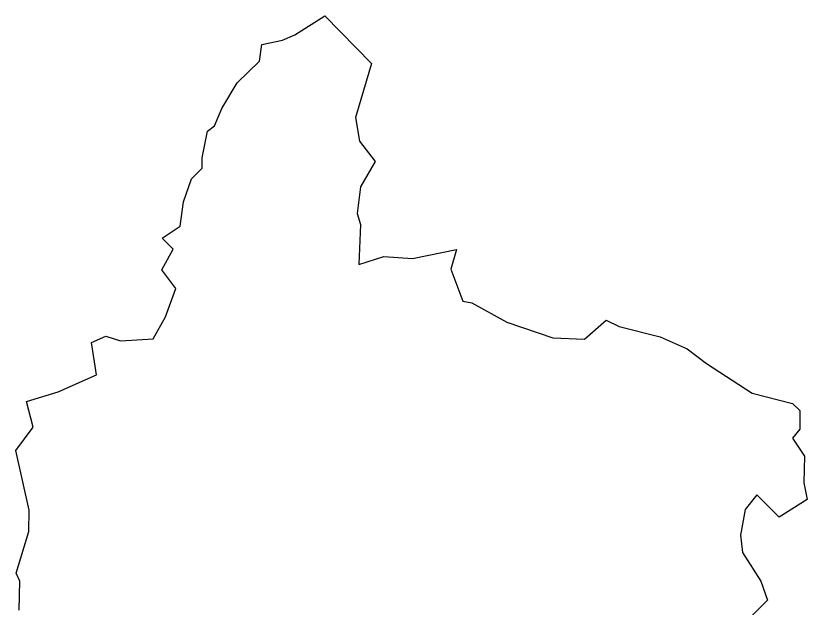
# Model space of a CAD drawing. Header units: metres. Extents: x 347678 to 350968, y 1759206 to 1763161.
# Drawn here: x 348324 to 350968, y 1761184 to 1763161 of the extents above; entities that cross this region are included whole.
import ezdxf

# ---------------------------------------------------------------- set-up
doc = ezdxf.new("R2010")
doc.units = ezdxf.units.M
doc.layers.add('village', color=3, linetype='Continuous')

msp = doc.modelspace()

# ---------------------------------------------------------------- linework, layer by layer
at = {"layer": 'village', "color": 3, "true_color": 0x00ff00}
msp.add_polyline3d([(348335.1, 1761177.5, 0), (348337.2, 1761273.5, 0), (348324.8, 1761300.3, 0), (348367.6, 1761440.2, 0), (348367.8, 1761511.4, 0), (348323.8, 1761710.6, 0), (348381.2, 1761787.6, 0), (348359.3, 1761874, 0), (348465, 1761905.8, 0), (348593.1, 1761963, 0), (348576.6, 1762070.5, 0), (348624.1, 1762091.9, 0), (348673.6, 1762076.2, 0), (348782.4, 1762083, 0), (348823.7, 1762156.1, 0), (348858.5, 1762250.9, 0), (348811.3, 1762313.4, 0), (348849.8, 1762382.5, 0), (348812.5, 1762419.3, 0), (348873.3, 1762459.2, 0), (348884.4, 1762540.3, 0), (348910.8, 1762617.4, 0), (348946.7, 1762653.2, 0), (348946.9, 1762687.6, 0), (348964.2, 1762776.8, 0), (348987.7, 1762793.6, 0), (349011.7, 1762852.4, 0), (349063.3, 1762937.5, 0), (349137.6, 1763010, 0), (349146.1, 1763065.3, 0), (349214.9, 1763080.3, 0), (349255.6, 1763097.8, 0), (349356.4, 1763161.3, 0), (349511.7, 1763002.2, 0), (349458.6, 1762821.9, 0), (349471.6, 1762742.6, 0), (349524.4, 1762675.1, 0), (349475.6, 1762590.8, 0), (349464.6, 1762501.6, 0), (349475.2, 1762464.4, 0), (349469.6, 1762330.7, 0), (349552.9, 1762357.7, 0), (349648.9, 1762351.3, 0), (349796.5, 1762381.4, 0), (349777.1, 1762315.3, 0), (349817.5, 1762209.2, 0), (349847.4, 1762203.5, 0), (349964.4, 1762138.4, 0), (350117.9, 1762085.9, 0), (350223.7, 1762081.8, 0), (350296.3, 1762144.9, 0), (350339.7, 1762123.9, 0), (350477.2, 1762089.6, 0), (350567.3, 1762049.8, 0), (350632, 1762001.1, 0), (350784.6, 1761901.6, 0), (350919.2, 1761867.1, 0), (350943.2, 1761844, 0), (350942.9, 1761780.9, 0), (350919.4, 1761751.8, 0), (350959.5, 1761691.5, 0), (350956.6, 1761602.4, 0), (350967.9, 1761546.1, 0), (350874, 1761487.1, 0), (350799.4, 1761562, 0), (350761.1, 1761513.7, 0), (350745.3, 1761428, 0), (350751.3, 1761370, 0), (350812.7, 1761274.2, 0), (350835.1, 1761210.4, 0), (350774.4, 1761148.9, 0)], dxfattribs=at)

doc.saveas('drawing.dxf')
